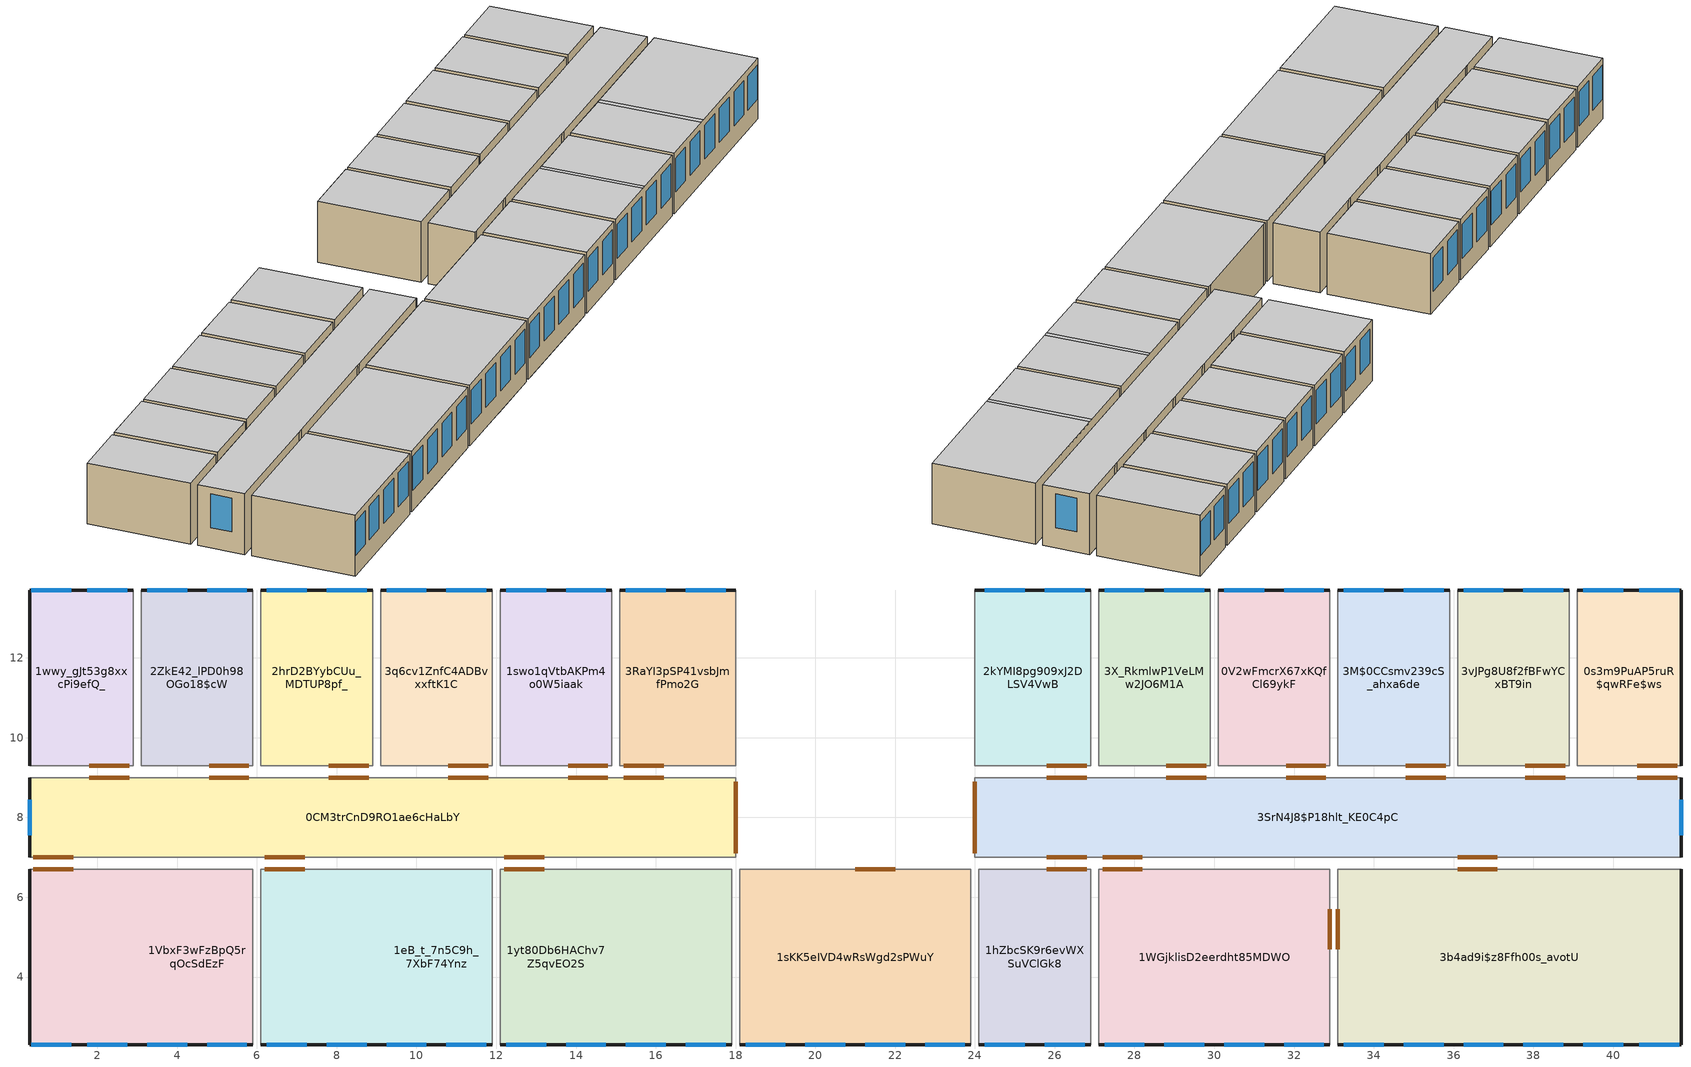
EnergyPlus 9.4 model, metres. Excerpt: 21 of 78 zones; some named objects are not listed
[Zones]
1VbxF3wFzBpQ5rqOcSdEzF
 floor to 1taLmMq_bBhh1yNbf1VwUT (BS Interior Floor): 5.9,6.7 5.9,2.3 3.1,2.3 3.1,6.7 z3
 floor adiabatic (BS Interior Floor): 3.1,6.7 3.1,2.3 2.9,2.3 2.9,6.7 z3
 floor to 0v2mq_BpX9j9p4qwRH5aap (BS Interior Floor): 2.9,6.7 2.9,2.3 0.3,2.3 0.3,6.7 z3
 wall outside (BS Exterior Wall): 0.3,6.7 0.3,2.3 5.9,2.3 z3:5.7
 wall to 0CM3trCnD9RO1ae6cHaLbY (BS Interior Wall): 5.9,6.7 0.3,6.7 z3:5.7
 wall to 1eB_t_7n5C9h_7XbF74Ynz (BS Interior Wall): 5.9,2.3 5.9,6.7 z3:5.7
 window (BS Exterior Window): 0.35,2.3 1.35,2.3 / 1.75,2.3 2.75,2.3 / 4.75,2.3 5.75,2.3 / 3.25,2.3 4.25,2.3 z3.9:5.4
 door inside (BS Door): 1.4,6.7 0.4,6.7 z3:5.1
 ceiling to 3TWbARHE9CoOjg0OeaZD8P (BS Ceiling): 5.9,2.3 5.9,6.7 0.3,6.7 0.3,2.3 z5.7
1wwy_gJt53g8xxcPi9efQ_
 floor to 2CcPJE7P9DqwoGopk3Hmw6 (BS Interior Floor): 2.9,13.7 2.9,9.3 0.3,9.3 0.3,13.7 z3
 wall outside (BS Exterior Wall): 2.9,13.7 0.3,13.7 0.3,9.3 z3:5.7
 wall to 0CM3trCnD9RO1ae6cHaLbY (BS Interior Wall): 0.3,9.3 2.9,9.3 z3:5.7
 wall to 2ZkE42_lPD0h98OGo18$cW (BS Interior Wall): 2.9,9.3 2.9,13.7 z3:5.7
 window (BS Exterior Window): 1.35,13.7 0.35,13.7 / 2.75,13.7 1.75,13.7 z3.9:5.4
 door inside (BS Door): 1.8,9.3 2.8,9.3 z3:5.1
 ceiling to 2Kz40Uxz99fwCIJJmglieI (BS Ceiling): 2.9,9.3 2.9,13.7 0.3,13.7 0.3,9.3 z5.7
0CM3trCnD9RO1ae6cHaLbY
 floor to 2HnbZBXN52oxusTs3Un5e7 (BS Interior Floor): 18,9 18,7 0.3,7 0.3,9 z3
 wall outside (BS Exterior Wall): 0.3,9 0.3,7 z3:5.7
 wall to 2ZkE42_lPD0h98OGo18$cW (BS Interior Wall): 5.9,9 3.1,9 z3:5.7
 wall adiabatic (BS Interior Wall): 15.1,9 14.9,9 / 12.1,9 11.9,9 / 3.1,9 2.9,9 / 6.1,9 5.9,9 / 9.1,9 8.9,9 / 11.9,7 12.1,7 / 5.9,7 6.1,7 / 17.9,7 18,7 z3:5.7
 wall to 1yt80Db6HAChv7Z5qvEO2S (BS Interior Wall): 12.1,7 17.9,7 z3:5.7
 wall to 1swo1qVtbAKPm4o0W5iaak (BS Interior Wall): 14.9,9 12.1,9 z3:5.7
 wall to 0PhdPmzHT0wvN$Ha_kQzZu (BS Interior Wall): 18,7 18,9 z3:5.7
 wall to 2hrD2BYybCUu_MDTUP8pf_ (BS Interior Wall): 8.9,9 6.1,9 z3:5.7
 wall to 3RaYI3pSP41vsbJmfPmo2G (BS Interior Wall): 18,9 15.1,9 z3:5.7
 wall to 1eB_t_7n5C9h_7XbF74Ynz (BS Interior Wall): 6.1,7 11.9,7 z3:5.7
 wall to 3q6cv1ZnfC4ADBvxxftK1C (BS Interior Wall): 11.9,9 9.1,9 z3:5.7
 window (BS Exterior Window): 0.3,8.45 0.3,7.55 z3.9:5.4
 door inside (BS Door): 16.2,9 15.2,9 / 12.2,7 13.2,7 / 0.4,7 1.4,7 / 18,7.1 18,8.9 / 6.2,7 7.2,7 / 11.8,9 10.8,9 / 2.8,9 1.8,9 / 8.8,9 7.8,9 / 14.8,9 13.8,9 / 5.8,9 4.8,9 z3:5.1
 ceiling to 0bbi7jwFX5EgYtOUiXmMPZ (BS Ceiling): 18,7 18,9 0.3,9 0.3,7 z5.7
1eB_t_7n5C9h_7XbF74Ynz
 floor to 0iEZdLIqfD7x3avzU4ffZa (BS Interior Floor): 11.9,6.7 11.9,2.3 9.1,2.3 9.1,6.7 z3
 floor adiabatic (BS Interior Floor): 9.1,6.7 9.1,2.3 8.9,2.3 8.9,6.7 z3
 floor to 1taLmMq_bBhh1yNbf1VwUT (BS Interior Floor): 8.9,6.7 8.9,2.3 6.1,2.3 6.1,6.7 z3
 wall outside (BS Exterior Wall): 6.1,2.3 11.9,2.3 z3:5.7
 wall to 1yt80Db6HAChv7Z5qvEO2S (BS Interior Wall): 11.9,2.3 11.9,6.7 z3:5.7
 window (BS Exterior Window): 10.75,2.3 11.75,2.3 / 7.75,2.3 8.75,2.3 / 9.25,2.3 10.25,2.3 / 6.25,2.3 7.25,2.3 z3.9:5.4
 door inside (BS Door): 7.2,6.7 6.2,6.7 z3:5.1
 ceiling to 1jkMl6PLf94hN1SvfPW9Iv (BS Ceiling): 11.9,2.3 11.9,6.7 6.1,6.7 6.1,2.3 z5.7
3b4ad9i$z8Ffh00s_avotU
 floor to 0Kht2gt3X4FwYpuImPa9kt (BS Interior Floor): 41.7,6.7 41.7,2.3 33.1,2.3 33.1,6.7 z3
 wall outside (BS Exterior Wall): 33.1,2.3 41.7,2.3 41.7,6.7 z3:5.7
 wall to 1WGjklisD2eerdht85MDWO (BS Interior Wall): 33.1,6.7 33.1,2.3 z3:5.7
 wall to 3SrN4J8$P18hlt_KE0C4pC (BS Interior Wall): 41.7,6.7 33.1,6.7 z3:5.7
 window (BS Exterior Window): 36.25,2.3 37.25,2.3 / 40.65,2.3 41.65,2.3 / 33.25,2.3 34.25,2.3 / 39.25,2.3 40.25,2.3 / 34.75,2.3 35.75,2.3 / 37.75,2.3 38.75,2.3 z3.9:5.4
 door inside (BS Door): 33.1,5.7 33.1,4.7 / 37.1,6.7 36.1,6.7 z3:5.1
 ceiling adiabatic (BS Ceiling): 36.1,2.3 36.1,6.7 35.9,6.7 35.9,2.3 z5.7
 ceiling to 2Y2jAOw7X9Xf_B4gscapbK (BS Ceiling): 35.9,2.3 35.9,6.7 33.1,6.7 33.1,2.3 z5.7
 ceiling to 1wsY5_9THDO8veB2wP2Jbh (BS Ceiling): 41.7,2.3 41.7,6.7 36.1,6.7 36.1,2.3 z5.7
3RaYI3pSP41vsbJmfPmo2G
 floor to 05$4pUp9n7_BM8rl8IyXG4 (BS Interior Floor): 18,13.7 18,9.3 15.1,9.3 15.1,13.7 z3
 wall outside (BS Exterior Wall): 18,13.7 15.1,13.7 z3:5.7
 wall to 1swo1qVtbAKPm4o0W5iaak (BS Interior Wall): 15.1,13.7 15.1,9.3 z3:5.7
 wall to 0PhdPmzHT0wvN$Ha_kQzZu (BS Interior Wall): 18,9.3 18,13.7 z3:5.7
 window (BS Exterior Window): 16.25,13.7 15.25,13.7 / 17.75,13.7 16.75,13.7 z3.9:5.4
 door inside (BS Door): 15.2,9.3 16.2,9.3 z3:5.1
 ceiling to 1Pto60QwP1JvdNmhJOmrlf (BS Ceiling): 18,9.3 18,13.7 15.1,13.7 15.1,9.3 z5.7
2ZkE42_lPD0h98OGo18$cW
 floor to 2CcPJE7P9DqwoGopk3Hmw6 (BS Interior Floor): 5.9,13.7 5.9,9.3 3.1,9.3 3.1,13.7 z3
 wall outside (BS Exterior Wall): 5.9,13.7 3.1,13.7 z3:5.7
 wall to 2hrD2BYybCUu_MDTUP8pf_ (BS Interior Wall): 5.9,9.3 5.9,13.7 z3:5.7
 window (BS Exterior Window): 4.25,13.7 3.25,13.7 / 5.75,13.7 4.75,13.7 z3.9:5.4
 door inside (BS Door): 4.8,9.3 5.8,9.3 z3:5.1
 ceiling to 2BcXux61X9GujHpev9QRSR (BS Ceiling): 5.9,9.3 5.9,13.7 3.1,13.7 3.1,9.3 z5.7
0s3m9PuAP5ruR$qwRFe$ws
 floor to 3pQ$Lla7T5pR$Q74pIih7H (BS Interior Floor): 41.7,13.7 41.7,9.3 39.1,9.3 39.1,13.7 z3
 wall outside (BS Exterior Wall): 41.7,9.3 41.7,13.7 39.1,13.7 z3:5.7
 wall to 3SrN4J8$P18hlt_KE0C4pC (BS Interior Wall): 39.1,9.3 41.7,9.3 z3:5.7
 wall to 3vJPg8U8f2fBFwYCxBT9in (BS Interior Wall): 39.1,13.7 39.1,9.3 z3:5.7
 window (BS Exterior Window): 40.25,13.7 39.25,13.7 / 41.65,13.7 40.65,13.7 z3.9:5.4
 door inside (BS Door): 40.6,9.3 41.6,9.3 z3:5.1
 ceiling to 1ekdjNgjPBSx9xCftRqDMb (BS Ceiling): 41.7,9.3 41.7,13.7 39.1,13.7 39.1,9.3 z5.7
1yt80Db6HAChv7Z5qvEO2S
 floor adiabatic (BS Interior Floor): 15.1,6.7 15.1,2.3 14.9,2.3 14.9,6.7 z3
 floor to 2B7cRcVj51Qv4C6__R44xu (BS Interior Floor): 17.9,6.7 17.9,2.3 15.1,2.3 15.1,6.7 z3
 floor to 0iEZdLIqfD7x3avzU4ffZa (BS Interior Floor): 14.9,6.7 14.9,2.3 12.1,2.3 12.1,6.7 z3
 wall outside (BS Exterior Wall): 12.1,2.3 17.9,2.3 z3:5.7
 wall to 1sKK5eIVD4wRsWgd2sPWuY (BS Interior Wall): 17.9,2.3 17.9,6.7 z3:5.7
 window (BS Exterior Window): 12.25,2.3 13.25,2.3 / 13.75,2.3 14.75,2.3 / 15.25,2.3 16.25,2.3 / 16.75,2.3 17.75,2.3 z3.9:5.4
 door inside (BS Door): 13.2,6.7 12.2,6.7 z3:5.1
 ceiling to 1tATJKntX2Y8t2dxJpVBm2 (BS Ceiling): 17.9,2.3 17.9,6.7 12.1,6.7 12.1,2.3 z5.7
3SrN4J8$P18hlt_KE0C4pC
 floor to 00eVuFlSP5VQRrh6IeRyEc (BS Interior Floor): 41.7,9 41.7,7 24,7 24,9 z3
 wall outside (BS Exterior Wall): 41.7,7 41.7,9 z3:5.7
 wall adiabatic (BS Interior Wall): 33.1,9 32.9,9 / 26.9,7 27.1,7 / 32.9,7 33.1,7 / 30.1,9 29.9,9 / 39.1,9 38.9,9 / 27.1,9 26.9,9 / 24,7 24.1,7 / 36.1,9 35.9,9 z3:5.7
 wall to 3M$0CCsmv239cS_ahxa6de (BS Interior Wall): 35.9,9 33.1,9 z3:5.7
 wall to 0PhdPmzHT0wvN$Ha_kQzZu (BS Interior Wall): 24,9 24,7 z3:5.7
 wall to 1WGjklisD2eerdht85MDWO (BS Interior Wall): 27.1,7 32.9,7 z3:5.7
 wall to 1hZbcSK9r6evWXSuVClGk8 (BS Interior Wall): 24.1,7 26.9,7 z3:5.7
 wall to 0V2wFmcrX67xKQfCl69ykF (BS Interior Wall): 32.9,9 30.1,9 z3:5.7
 wall to 3X_RkmlwP1VeLMw2JO6M1A (BS Interior Wall): 29.9,9 27.1,9 z3:5.7
 wall to 3vJPg8U8f2fBFwYCxBT9in (BS Interior Wall): 38.9,9 36.1,9 z3:5.7
 wall to 2kYMI8pg909xJ2DLSV4VwB (BS Interior Wall): 26.9,9 24,9 z3:5.7
 window (BS Exterior Window): 41.7,7.55 41.7,8.45 z3.9:5.4
 door inside (BS Door): 26.8,9 25.8,9 / 32.8,9 31.8,9 / 38.8,9 37.8,9 / 25.8,7 26.8,7 / 29.8,9 28.8,9 / 35.8,9 34.8,9 / 24,8.9 24,7.1 / 27.2,7 28.2,7 / 41.6,9 40.6,9 / 36.1,7 37.1,7 z3:5.1
 ceiling to 1FsfTlNHzDiQydR7cbC3bX (BS Ceiling): 41.7,7 41.7,9 24,9 24,7 z5.7
1WGjklisD2eerdht85MDWO
 floor to 0$eKt6z_TF_fKjXoVEG5Cw (BS Interior Floor): 32.9,6.7 32.9,2.3 27.1,2.3 27.1,6.7 z3
 wall outside (BS Exterior Wall): 27.1,2.3 32.9,2.3 z3:5.7
 wall to 1hZbcSK9r6evWXSuVClGk8 (BS Interior Wall): 27.1,6.7 27.1,2.3 z3:5.7
 window (BS Exterior Window): 31.75,2.3 32.75,2.3 / 27.25,2.3 28.25,2.3 / 28.75,2.3 29.75,2.3 / 30.25,2.3 31.25,2.3 z3.9:5.4
 door inside (BS Door): 32.9,4.7 32.9,5.7 / 28.2,6.7 27.2,6.7 z3:5.1
 ceiling to 2Y2jAOw7X9Xf_B4gscapbK (BS Ceiling): 32.9,2.3 32.9,6.7 30.1,6.7 30.1,2.3 z5.7
 ceiling adiabatic (BS Ceiling): 30.1,2.3 30.1,6.7 29.9,6.7 29.9,2.3 z5.7
 ceiling to 1M617TAlX5t8jXjdcEmsKg (BS Ceiling): 29.9,2.3 29.9,6.7 27.1,6.7 27.1,2.3 z5.7
1swo1qVtbAKPm4o0W5iaak
 floor to 2feNlfknz8J8XEHBxJT6K2 (BS Interior Floor): 14.9,13.7 14.9,9.3 12.1,9.3 12.1,13.7 z3
 wall outside (BS Exterior Wall): 14.9,13.7 12.1,13.7 z3:5.7
 wall to 3q6cv1ZnfC4ADBvxxftK1C (BS Interior Wall): 12.1,13.7 12.1,9.3 z3:5.7
 window (BS Exterior Window): 14.75,13.7 13.75,13.7 / 13.25,13.7 12.25,13.7 z3.9:5.4
 door inside (BS Door): 13.8,9.3 14.8,9.3 z3:5.1
 ceiling to 373u1CPB1CvA4rwrsNTz0k (BS Ceiling): 14.9,9.3 14.9,13.7 12.1,13.7 12.1,9.3 z5.7
2hrD2BYybCUu_MDTUP8pf_
 floor to 2feNlfknz8J8XEHBxJT6K2 (BS Interior Floor): 8.9,13.7 8.9,9.3 6.1,9.3 6.1,13.7 z3
 wall outside (BS Exterior Wall): 8.9,13.7 6.1,13.7 z3:5.7
 wall to 3q6cv1ZnfC4ADBvxxftK1C (BS Interior Wall): 8.9,9.3 8.9,13.7 z3:5.7
 window (BS Exterior Window): 7.25,13.7 6.25,13.7 / 8.75,13.7 7.75,13.7 z3.9:5.4
 door inside (BS Door): 7.8,9.3 8.8,9.3 z3:5.1
 ceiling to 2cFybzr4D4dAd4nVF9y94h (BS Ceiling): 8.9,9.3 8.9,13.7 6.1,13.7 6.1,9.3 z5.7
2kYMI8pg909xJ2DLSV4VwB
 floor to 1QSBlSGG9CGP76GbGKSJ8g (BS Interior Floor): 26.9,13.7 26.9,9.3 24,9.3 24,13.7 z3
 wall outside (BS Exterior Wall): 26.9,13.7 24,13.7 z3:5.7
 wall to 3X_RkmlwP1VeLMw2JO6M1A (BS Interior Wall): 26.9,9.3 26.9,13.7 z3:5.7
 wall to 0PhdPmzHT0wvN$Ha_kQzZu (BS Interior Wall): 24,13.7 24,9.3 z3:5.7
 window (BS Exterior Window): 25.25,13.7 24.25,13.7 / 26.75,13.7 25.75,13.7 z3.9:5.4
 door inside (BS Door): 25.8,9.3 26.8,9.3 z3:5.1
 ceiling to 2ZA9Zu2EfCDRHYeBd_iRey (BS Ceiling): 26.9,9.3 26.9,13.7 24,13.7 24,9.3 z5.7
3vJPg8U8f2fBFwYCxBT9in
 floor to 21Xb5cb$P51xr_mPRJf26h (BS Interior Floor): 38.9,13.7 38.9,9.3 36.1,9.3 36.1,13.7 z3
 wall outside (BS Exterior Wall): 38.9,13.7 36.1,13.7 z3:5.7
 wall to 3M$0CCsmv239cS_ahxa6de (BS Interior Wall): 36.1,13.7 36.1,9.3 z3:5.7
 window (BS Exterior Window): 37.25,13.7 36.25,13.7 / 38.75,13.7 37.75,13.7 z3.9:5.4
 door inside (BS Door): 37.8,9.3 38.8,9.3 z3:5.1
 ceiling to 02$9QxmhzCCgXxhk3q8dTe (BS Ceiling): 38.9,9.3 38.9,13.7 36.1,13.7 36.1,9.3 z5.7
1sKK5eIVD4wRsWgd2sPWuY
 floor adiabatic (BS Interior Floor): 23.9,6.7 23.9,2.3 23.7,2.3 23.7,6.7 z3; 18.3,6.7 18.3,2.3 18.1,2.3 18.1,6.7 z3
 floor to 0PhdPmzHT0wvN$Ha_kQzZu (BS Interior Floor): 23.7,6.7 23.7,2.3 18.3,2.3 18.3,6.7 z3
 wall outside (BS Exterior Wall): 18.1,2.3 23.9,2.3 z3:5.7
 wall to 0PhdPmzHT0wvN$Ha_kQzZu (BS Interior Wall): 23.7,6.7 18.3,6.7 z3:5.7
 wall adiabatic (BS Interior Wall): 23.9,6.7 23.7,6.7 / 18.3,6.7 18.1,6.7 z3:5.7
 wall to 1hZbcSK9r6evWXSuVClGk8 (BS Interior Wall): 23.9,2.3 23.9,6.7 z3:5.7
 window (BS Exterior Window): 21.25,2.3 22.25,2.3 / 22.75,2.3 23.75,2.3 / 18.25,2.3 19.25,2.3 / 19.75,2.3 20.75,2.3 z3.9:5.4
 door inside (BS Door): 22,6.7 21,6.7 z3:5.1
 ceiling to 14cSmkGQb5Chj6GH5bUPRa (BS Ceiling): 23.9,2.3 23.9,6.7 18.1,6.7 18.1,2.3 z5.7
1hZbcSK9r6evWXSuVClGk8
 floor to 0$eKt6z_TF_fKjXoVEG5Cw (BS Interior Floor): 26.9,6.7 26.9,2.3 24.1,2.3 24.1,6.7 z3
 wall outside (BS Exterior Wall): 24.1,2.3 26.9,2.3 z3:5.7
 window (BS Exterior Window): 25.75,2.3 26.75,2.3 / 24.25,2.3 25.25,2.3 z3.9:5.4
 door inside (BS Door): 26.8,6.7 25.8,6.7 z3:5.1
 ceiling to 1M617TAlX5t8jXjdcEmsKg (BS Ceiling): 26.9,2.3 26.9,6.7 24.1,6.7 24.1,2.3 z5.7
3q6cv1ZnfC4ADBvxxftK1C
 floor to 2feNlfknz8J8XEHBxJT6K2 (BS Interior Floor): 11.9,13.7 11.9,9.3 9.1,9.3 9.1,13.7 z3
 wall outside (BS Exterior Wall): 11.9,13.7 9.1,13.7 z3:5.7
 window (BS Exterior Window): 11.75,13.7 10.75,13.7 / 10.25,13.7 9.25,13.7 z3.9:5.4
 door inside (BS Door): 10.8,9.3 11.8,9.3 z3:5.1
 ceiling to 2bvpk6mWv0YP4RAPnXAmYI (BS Ceiling): 11.9,9.3 11.9,13.7 9.1,13.7 9.1,9.3 z5.7
3X_RkmlwP1VeLMw2JO6M1A
 floor to 08enjGMu51g8uLhNew1tqP (BS Interior Floor): 29.9,13.7 29.9,9.3 27.1,9.3 27.1,13.7 z3
 wall outside (BS Exterior Wall): 29.9,13.7 27.1,13.7 z3:5.7
 wall to 0V2wFmcrX67xKQfCl69ykF (BS Interior Wall): 29.9,9.3 29.9,13.7 z3:5.7
 window (BS Exterior Window): 29.75,13.7 28.75,13.7 / 28.25,13.7 27.25,13.7 z3.9:5.4
 door inside (BS Door): 28.8,9.3 29.8,9.3 z3:5.1
 ceiling to 04O33NodL9yQHabg_JHCFB (BS Ceiling): 29.9,9.3 29.9,13.7 27.1,13.7 27.1,9.3 z5.7
3M$0CCsmv239cS_ahxa6de
 floor to 3VG_VaTqzBoOJol37bGgmR (BS Interior Floor): 35.9,13.7 35.9,9.3 33.1,9.3 33.1,13.7 z3
 wall outside (BS Exterior Wall): 35.9,13.7 33.1,13.7 z3:5.7
 wall to 0V2wFmcrX67xKQfCl69ykF (BS Interior Wall): 33.1,13.7 33.1,9.3 z3:5.7
 window (BS Exterior Window): 35.75,13.7 34.75,13.7 / 34.25,13.7 33.25,13.7 z3.9:5.4
 door inside (BS Door): 34.8,9.3 35.8,9.3 z3:5.1
 ceiling to 2rjMBU8_b39uB$kTZmooOu (BS Ceiling): 35.9,9.3 35.9,13.7 33.1,13.7 33.1,9.3 z5.7
0V2wFmcrX67xKQfCl69ykF
 floor to 3sefNQ1Hz6sBA3EwjEo9EL (BS Interior Floor): 32.9,13.7 32.9,9.3 30.1,9.3 30.1,13.7 z3
 wall outside (BS Exterior Wall): 32.9,13.7 30.1,13.7 z3:5.7
 window (BS Exterior Window): 32.75,13.7 31.75,13.7 / 31.25,13.7 30.25,13.7 z3.9:5.4
 door inside (BS Door): 31.8,9.3 32.8,9.3 z3:5.1
 ceiling to 37yxDMh$P3UPqfAuQfpNto (BS Ceiling): 32.9,9.3 32.9,13.7 30.1,13.7 30.1,9.3 z5.7
[Building]
None: North Axis=0; Terrain=Suburbs; Loads Convergence Tolerance Value=0.04; Temperature Convergence Tolerance Value=0.4; Solar Distribution=FullInteriorAndExterior; Maximum Number of Warmup Days=25; Minimum Number of Warmup Days=6
[Site:Location]
DENVER_STAPLETON_CO_USA_WMO_724690: Latitude=39.77; Longitude=-104.87; Time Zone=-7; Elevation=1611
[SizingPeriod:DesignDay] Day of Month=21; Humidity Condition Type=Wetbulb; Barometric Pressure=83411; Rain Indicator=No; Snow Indicator=No; Daylight Saving Time Indicator=No; Solar Model Indicator=ASHRAEClearSky
Name | Month | Day Type | Maximum DryBulb Temperature | Daily DryBulb Temperature Range | Wetbulb or DewPoint at Maximum DryBulb | Wind Speed | Wind Direction | Sky Clearness
DENVER_STAPLETON Ann Htg 99.6% Condns DB | 12 | WinterDesignDay | -20 | 0 | -20 | 2.3 | 180 | 0
DENVER_STAPLETON Ann Clg .4% Condns DB=>MWB | 7 | SummerDesignDay | 34.1 | 15.2 | 15.8 | 4 | 120 | 1
[MATERIAL] Roughness=MediumRough; Thermal Absorptance=0.9; Solar Absorptance=0.7; Visible Absorptance=0.7
Name | Thickness | Conductivity | Density | Specific Heat
hardwood | 0.04 | 0.13 | 650 | 1500
concrete_CEM_II_BS325R_wz05 | 0.175 | 2.1 | 2420 | 1000
EPS_040_15 | 0.07 | 0.04 | 15 | 1500
lime_plaster | 0.01 | 0.7 | 1600 | 850
vertical_core_brick_700 | 0.15 | 0.13 | 695 | 850
cement_floating_screed_2_bottom | 0.04 | 1.4 | 1990 | 1000
[WINDOWMATERIAL:SIMPLEGLAZINGSYSTEM]
Glas1995_2015AluoderStahlfensterWaermeschutzverglasungzweifach: UFactor=1.24754; Solar Heat Gain Coefficient=0.65
[CONSTRUCTION]
BS Exterior Window: Glas1995_2015AluoderStahlfensterWaermeschutzverglasungzweifach
BS Door: hardwood
BS Exterior Wall: EPS_040_15, concrete_CEM_II_BS325R_wz05
BS Interior Wall: lime_plaster, vertical_core_brick_700, lime_plaster
BS Interior Floor: concrete_CEM_II_BS325R_wz05, EPS_040_15, cement_floating_screed_2_bottom
BS Ceiling: cement_floating_screed_2_bottom, EPS_040_15, concrete_CEM_II_BS325R_wz05
[ZONE] Type=1; Multiplier=1; Ceiling Height=autocalculate; Floor Area=autocalculate; Part of Total Floor Area=Yes
Name | Volume
1VbxF3wFzBpQ5rqOcSdEzF | 66.528
1wwy_gJt53g8xxcPi9efQ_; 0s3m9PuAP5ruR$qwRFe$ws | 30.888
0CM3trCnD9RO1ae6cHaLbY; 3SrN4J8$P18hlt_KE0C4pC | 95.58
1eB_t_7n5C9h_7XbF74Ynz; 1yt80Db6HAChv7Z5qvEO2S; 1WGjklisD2eerdht85MDWO; 1sKK5eIVD4wRsWgd2sPWuY | 68.904
3b4ad9i$z8Ffh00s_avotU | 102.168
3RaYI3pSP41vsbJmfPmo2G; 2kYMI8pg909xJ2DLSV4VwB | 34.452
2ZkE42_lPD0h98OGo18$cW; 1swo1qVtbAKPm4o0W5iaak; 2hrD2BYybCUu_MDTUP8pf_; 3vJPg8U8f2fBFwYCxBT9in; 1hZbcSK9r6evWXSuVClGk8; 3q6cv1ZnfC4ADBvxxftK1C; 3X_RkmlwP1VeLMw2JO6M1A; 3M$0CCsmv239cS_ahxa6de; 0V2wFmcrX67xKQfCl69ykF | 33.264
[PEOPLE] Number of People Schedule=Schedule People Single office; Number of People Calculation Method=People/Area; People per Zone Floor Area=0.0714286; Fraction Radiant=0.5; Sensible Heat Fraction=autocalculate; Activity Level Schedule=Schedule Activity 70; Carbon Dioxide Generation Rate=3.82e-08; Enable ASHRAE 55 Comfort Warnings=No; Mean Radiant Temperature Calculation Type=ZoneAveraged; Clothing Insulation Calculation Method=ClothingInsulationSchedule
Name | Zone or ZoneList
1VbxF3wFzBpQ5rqOcSdEzF | 1VbxF3wFzBpQ5rqOcSdEzF
1wwy_gJt53g8xxcPi9efQ_ | 1wwy_gJt53g8xxcPi9efQ_
0CM3trCnD9RO1ae6cHaLbY | 0CM3trCnD9RO1ae6cHaLbY
1eB_t_7n5C9h_7XbF74Ynz | 1eB_t_7n5C9h_7XbF74Ynz
3b4ad9i$z8Ffh00s_avotU | 3b4ad9i$z8Ffh00s_avotU
3RaYI3pSP41vsbJmfPmo2G | 3RaYI3pSP41vsbJmfPmo2G
2ZkE42_lPD0h98OGo18$cW | 2ZkE42_lPD0h98OGo18$cW
0s3m9PuAP5ruR$qwRFe$ws | 0s3m9PuAP5ruR$qwRFe$ws
1yt80Db6HAChv7Z5qvEO2S | 1yt80Db6HAChv7Z5qvEO2S
3SrN4J8$P18hlt_KE0C4pC | 3SrN4J8$P18hlt_KE0C4pC
1WGjklisD2eerdht85MDWO | 1WGjklisD2eerdht85MDWO
1swo1qVtbAKPm4o0W5iaak | 1swo1qVtbAKPm4o0W5iaak
2hrD2BYybCUu_MDTUP8pf_ | 2hrD2BYybCUu_MDTUP8pf_
2kYMI8pg909xJ2DLSV4VwB | 2kYMI8pg909xJ2DLSV4VwB
3vJPg8U8f2fBFwYCxBT9in | 3vJPg8U8f2fBFwYCxBT9in
1sKK5eIVD4wRsWgd2sPWuY | 1sKK5eIVD4wRsWgd2sPWuY
1hZbcSK9r6evWXSuVClGk8 | 1hZbcSK9r6evWXSuVClGk8
3q6cv1ZnfC4ADBvxxftK1C | 3q6cv1ZnfC4ADBvxxftK1C
3X_RkmlwP1VeLMw2JO6M1A | 3X_RkmlwP1VeLMw2JO6M1A
3M$0CCsmv239cS_ahxa6de | 3M$0CCsmv239cS_ahxa6de
0V2wFmcrX67xKQfCl69ykF | 0V2wFmcrX67xKQfCl69ykF
[LIGHTS] Schedule=Schedule Lighting Single office; Design Level Calculation Method=Watts/Area; Watts per Zone Floor Area=15.9; Return Air Fraction=0; Fraction Radiant=0.42; Fraction Visible=0.18; Fraction Replaceable=1; EndUse Subcategory=General; Return Air Fraction Calculated from Plenum Temperature=No; Return Air Fraction Function of Plenum Temperature Coefficient 1=0; Return Air Fraction Function of Plenum Temperature Coefficient 2=0
Name | Zone or ZoneList
1VbxF3wFzBpQ5rqOcSdEzF | 1VbxF3wFzBpQ5rqOcSdEzF
1wwy_gJt53g8xxcPi9efQ_ | 1wwy_gJt53g8xxcPi9efQ_
0CM3trCnD9RO1ae6cHaLbY | 0CM3trCnD9RO1ae6cHaLbY
1eB_t_7n5C9h_7XbF74Ynz | 1eB_t_7n5C9h_7XbF74Ynz
3b4ad9i$z8Ffh00s_avotU | 3b4ad9i$z8Ffh00s_avotU
3RaYI3pSP41vsbJmfPmo2G | 3RaYI3pSP41vsbJmfPmo2G
2ZkE42_lPD0h98OGo18$cW | 2ZkE42_lPD0h98OGo18$cW
0s3m9PuAP5ruR$qwRFe$ws | 0s3m9PuAP5ruR$qwRFe$ws
1yt80Db6HAChv7Z5qvEO2S | 1yt80Db6HAChv7Z5qvEO2S
3SrN4J8$P18hlt_KE0C4pC | 3SrN4J8$P18hlt_KE0C4pC
1WGjklisD2eerdht85MDWO | 1WGjklisD2eerdht85MDWO
1swo1qVtbAKPm4o0W5iaak | 1swo1qVtbAKPm4o0W5iaak
2hrD2BYybCUu_MDTUP8pf_ | 2hrD2BYybCUu_MDTUP8pf_
2kYMI8pg909xJ2DLSV4VwB | 2kYMI8pg909xJ2DLSV4VwB
3vJPg8U8f2fBFwYCxBT9in | 3vJPg8U8f2fBFwYCxBT9in
1sKK5eIVD4wRsWgd2sPWuY | 1sKK5eIVD4wRsWgd2sPWuY
1hZbcSK9r6evWXSuVClGk8 | 1hZbcSK9r6evWXSuVClGk8
3q6cv1ZnfC4ADBvxxftK1C | 3q6cv1ZnfC4ADBvxxftK1C
3X_RkmlwP1VeLMw2JO6M1A | 3X_RkmlwP1VeLMw2JO6M1A
3M$0CCsmv239cS_ahxa6de | 3M$0CCsmv239cS_ahxa6de
0V2wFmcrX67xKQfCl69ykF | 0V2wFmcrX67xKQfCl69ykF
[ELECTRICEQUIPMENT] Schedule=Schedule Equipment Single office; Design Level Calculation Method=Watts/Area; Watts per Zone Floor Area=7; Fraction Latent=0; Fraction Radiant=0; Fraction Lost=0; EndUse Subcategory=General
Name | Zone or ZoneList
1VbxF3wFzBpQ5rqOcSdEzF | 1VbxF3wFzBpQ5rqOcSdEzF
1wwy_gJt53g8xxcPi9efQ_ | 1wwy_gJt53g8xxcPi9efQ_
0CM3trCnD9RO1ae6cHaLbY | 0CM3trCnD9RO1ae6cHaLbY
1eB_t_7n5C9h_7XbF74Ynz | 1eB_t_7n5C9h_7XbF74Ynz
3b4ad9i$z8Ffh00s_avotU | 3b4ad9i$z8Ffh00s_avotU
3RaYI3pSP41vsbJmfPmo2G | 3RaYI3pSP41vsbJmfPmo2G
2ZkE42_lPD0h98OGo18$cW | 2ZkE42_lPD0h98OGo18$cW
0s3m9PuAP5ruR$qwRFe$ws | 0s3m9PuAP5ruR$qwRFe$ws
1yt80Db6HAChv7Z5qvEO2S | 1yt80Db6HAChv7Z5qvEO2S
3SrN4J8$P18hlt_KE0C4pC | 3SrN4J8$P18hlt_KE0C4pC
1WGjklisD2eerdht85MDWO | 1WGjklisD2eerdht85MDWO
1swo1qVtbAKPm4o0W5iaak | 1swo1qVtbAKPm4o0W5iaak
2hrD2BYybCUu_MDTUP8pf_ | 2hrD2BYybCUu_MDTUP8pf_
2kYMI8pg909xJ2DLSV4VwB | 2kYMI8pg909xJ2DLSV4VwB
3vJPg8U8f2fBFwYCxBT9in | 3vJPg8U8f2fBFwYCxBT9in
1sKK5eIVD4wRsWgd2sPWuY | 1sKK5eIVD4wRsWgd2sPWuY
1hZbcSK9r6evWXSuVClGk8 | 1hZbcSK9r6evWXSuVClGk8
3q6cv1ZnfC4ADBvxxftK1C | 3q6cv1ZnfC4ADBvxxftK1C
3X_RkmlwP1VeLMw2JO6M1A | 3X_RkmlwP1VeLMw2JO6M1A
3M$0CCsmv239cS_ahxa6de | 3M$0CCsmv239cS_ahxa6de
0V2wFmcrX67xKQfCl69ykF | 0V2wFmcrX67xKQfCl69ykF
[ZONEINFILTRATION:DESIGNFLOWRATE] Schedule=Continuous; Design Flow Rate Calculation Method=AirChanges/Hour; Air Changes per Hour=0.2; Constant Term Coefficient=1; Temperature Term Coefficient=0; Velocity Term Coefficient=0; Velocity Squared Term Coefficient=0
Name | Zone or ZoneList
1VbxF3wFzBpQ5rqOcSdEzF | 1VbxF3wFzBpQ5rqOcSdEzF
1wwy_gJt53g8xxcPi9efQ_ | 1wwy_gJt53g8xxcPi9efQ_
0CM3trCnD9RO1ae6cHaLbY | 0CM3trCnD9RO1ae6cHaLbY
1eB_t_7n5C9h_7XbF74Ynz | 1eB_t_7n5C9h_7XbF74Ynz
3b4ad9i$z8Ffh00s_avotU | 3b4ad9i$z8Ffh00s_avotU
3RaYI3pSP41vsbJmfPmo2G | 3RaYI3pSP41vsbJmfPmo2G
2ZkE42_lPD0h98OGo18$cW | 2ZkE42_lPD0h98OGo18$cW
0s3m9PuAP5ruR$qwRFe$ws | 0s3m9PuAP5ruR$qwRFe$ws
1yt80Db6HAChv7Z5qvEO2S | 1yt80Db6HAChv7Z5qvEO2S
3SrN4J8$P18hlt_KE0C4pC | 3SrN4J8$P18hlt_KE0C4pC
1WGjklisD2eerdht85MDWO | 1WGjklisD2eerdht85MDWO
1swo1qVtbAKPm4o0W5iaak | 1swo1qVtbAKPm4o0W5iaak
2hrD2BYybCUu_MDTUP8pf_ | 2hrD2BYybCUu_MDTUP8pf_
2kYMI8pg909xJ2DLSV4VwB | 2kYMI8pg909xJ2DLSV4VwB
3vJPg8U8f2fBFwYCxBT9in | 3vJPg8U8f2fBFwYCxBT9in
1sKK5eIVD4wRsWgd2sPWuY | 1sKK5eIVD4wRsWgd2sPWuY
1hZbcSK9r6evWXSuVClGk8 | 1hZbcSK9r6evWXSuVClGk8
3q6cv1ZnfC4ADBvxxftK1C | 3q6cv1ZnfC4ADBvxxftK1C
3X_RkmlwP1VeLMw2JO6M1A | 3X_RkmlwP1VeLMw2JO6M1A
3M$0CCsmv239cS_ahxa6de | 3M$0CCsmv239cS_ahxa6de
0V2wFmcrX67xKQfCl69ykF | 0V2wFmcrX67xKQfCl69ykF
[HVACTEMPLATE:ZONE:IDEALLOADSAIRSYSTEM] Template Thermostat=STATS Single office; Maximum Heating Supply Air Temperature=50; Minimum Cooling Supply Air Temperature=13; Maximum Heating Supply Air Humidity Ratio=0.0156; Minimum Cooling Supply Air Humidity Ratio=0.0077; Heating Limit=NoLimit; Cooling Limit=NoLimit; Heating Availability Schedule=On; Cooling Availability Schedule=On; Dehumidification Control Type=ConstantSensibleHeatRatio; Cooling Sensible Heat Ratio=0.7; Dehumidification Setpoint=60; Humidification Control Type=None; Humidification Setpoint=30; Outdoor Air Method=None; Outdoor Air Flow Rate per Person=0.00944; Outdoor Air Flow Rate per Zone Floor Area=0; Outdoor Air Flow Rate per Zone=0; Demand Controlled Ventilation Type=None; Outdoor Air Economizer Type=NoEconomizer; Heat Recovery Type=None; Sensible Heat Recovery Effectiveness=0.7; Latent Heat Recovery Effectiveness=0.65
1VbxF3wFzBpQ5rqOcSdEzF; 1wwy_gJt53g8xxcPi9efQ_; 0CM3trCnD9RO1ae6cHaLbY; 1eB_t_7n5C9h_7XbF74Ynz; 3b4ad9i$z8Ffh00s_avotU; 3RaYI3pSP41vsbJmfPmo2G; 2ZkE42_lPD0h98OGo18$cW; 0s3m9PuAP5ruR$qwRFe$ws; 1yt80Db6HAChv7Z5qvEO2S; 3SrN4J8$P18hlt_KE0C4pC; 1WGjklisD2eerdht85MDWO; 1swo1qVtbAKPm4o0W5iaak; 2hrD2BYybCUu_MDTUP8pf_; 2kYMI8pg909xJ2DLSV4VwB; 3vJPg8U8f2fBFwYCxBT9in; 1sKK5eIVD4wRsWgd2sPWuY; 1hZbcSK9r6evWXSuVClGk8; 3q6cv1ZnfC4ADBvxxftK1C; 3X_RkmlwP1VeLMw2JO6M1A; 3M$0CCsmv239cS_ahxa6de; 0V2wFmcrX67xKQfCl69ykF
[SCHEDULE:DAY:HOURLY]
Schedule People Single office: 0, 0, 0, 0, 0, 0, 0, 0.2, 0.4, 0.6, 0.8, 0.8, 0.4, 0.6, 0.8, 0.8, 0.4, 0.2, 0, 0, 0, 0, 0, 0
Schedule Equipment Single office: 0.1, 0.1, 0.1, 0.1, 0.1, 0.1, 0.1, 0.2, 0.4, 0.6, 0.8, 0.8, 0.4, 0.6, 0.8, 0.8, 0.4, 0.2, 0.1, 0.1, 0.1, 0.1, 0.1, 0.1
Schedule Lighting Single office: 0, 0, 0, 0, 0, 0, 1, 1, 1, 1, 1, 1, 1, 1, 1, 1, 1, 1, 0, 0, 0, 0, 0, 0
[SCHEDULE:WEEK:COMPACT]
Schedule People Single office: AllDays, Schedule People Single office
Schedule Equipment Single office: AllDays, Schedule Equipment Single office
Schedule Lighting Single office: AllDays, Schedule Lighting Single office
[SCHEDULE:YEAR]
Schedule People Single office: Schedule People Single office, 1, 1, 12, 31
Schedule Equipment Single office: Schedule Equipment Single office, 1, 1, 12, 31
Schedule Lighting Single office: Schedule Lighting Single office, 1, 1, 12, 31
[Schedule:Compact]
Continuous; On: Through: 12/31, For: AllDays, Until: 24:00, 1
[SCHEDULE:COMPACT]
Schedule Activity 70: Through: 12/31, For: Alldays, Until: 24:00, 70
